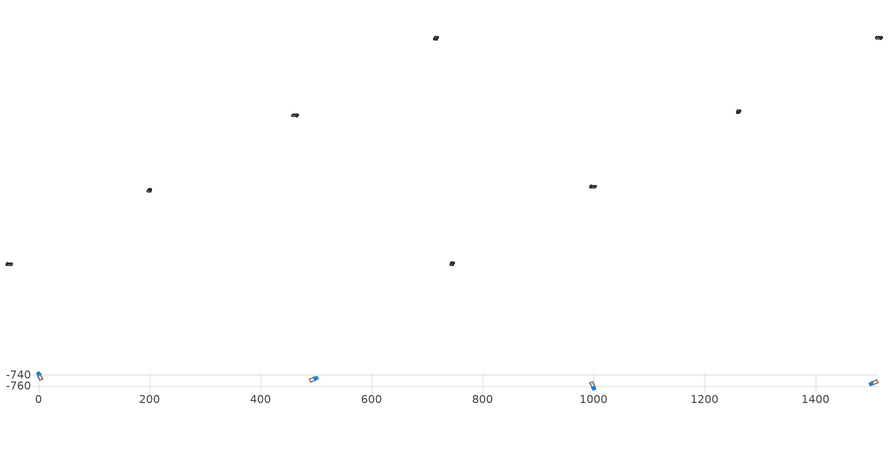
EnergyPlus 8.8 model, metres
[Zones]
0Perim
 floor adiabatic (115mmSandLimeBrick): 2.8,-736.82 3.91,-739.44 -1.62,-741.77 -2.72,-739.15 z0
 wall outside (U0-5): 2.8,-736.82 -2.72,-739.15 z0:2.93
 wall to 0Core (115mmSandLimeBrick): -1.62,-741.77 3.91,-739.44 z0:2.93
 wall adiabatic (115mmSandLimeBrick): -2.72,-739.15 -1.62,-741.77 / 3.91,-739.44 2.8,-736.82 z0:2.93
 window (Single): 2.71,-736.86 -2.63,-739.11 z0.85:1.46
 roof outside (U0-4): 2.8,-736.82 -2.72,-739.15 -1.62,-741.77 3.91,-739.44 z2.93
0Core
 floor adiabatic (115mmSandLimeBrick): 3.91,-739.44 7.34,-747.57 1.82,-749.9 -1.62,-741.77 z0
 wall adiabatic (115mmSandLimeBrick): -1.62,-741.77 1.82,-749.9 7.34,-747.57 3.91,-739.44 z0:2.93
 roof outside (U0-4): 3.91,-739.44 -1.62,-741.77 1.82,-749.9 7.34,-747.57 z2.93
1Perim
 floor adiabatic (115mmSandLimeBrick): 501.14,-748.4 498.55,-749.57 496.08,-744.1 498.67,-742.93 z0
 wall outside (U0-5): 501.14,-748.4 498.67,-742.93 z0:2.93
 wall to 1Core (115mmSandLimeBrick): 496.08,-744.1 498.55,-749.57 z0:2.93
 wall adiabatic (115mmSandLimeBrick): 498.67,-742.93 496.08,-744.1 / 498.55,-749.57 501.14,-748.4 z0:2.93
 window (Single): 501.1,-748.31 498.72,-743.02 z0.85:1.46
 roof outside (U0-4): 501.14,-748.4 498.67,-742.93 496.08,-744.1 498.55,-749.57 z2.93
1Core
 floor adiabatic (115mmSandLimeBrick): 498.55,-749.57 490.51,-753.2 488.04,-747.73 496.08,-744.1 z0
 wall adiabatic (115mmSandLimeBrick): 496.08,-744.1 488.04,-747.73 490.51,-753.2 498.55,-749.57 z0:2.93
 roof outside (U0-4): 498.55,-749.57 496.08,-744.1 488.04,-747.73 490.51,-753.2 z2.93
2Perim
 floor adiabatic (115mmSandLimeBrick): 997.19,-765.02 996.1,-762.39 1001.64,-760.09 1002.73,-762.72 z0
 wall outside (U0-5): 997.19,-765.02 1002.73,-762.72 z0:2.93
 wall to 2Core (115mmSandLimeBrick): 1001.64,-760.09 996.1,-762.39 z0:2.93
 wall adiabatic (115mmSandLimeBrick): 1002.73,-762.72 1001.64,-760.09 / 996.1,-762.39 997.19,-765.02 z0:2.93
 window (Single): 997.28,-764.98 1002.64,-762.76 z0.85:1.46
 roof outside (U0-4): 997.19,-765.02 1002.73,-762.72 1001.64,-760.09 996.1,-762.39 z2.93
2Core
 floor adiabatic (115mmSandLimeBrick): 996.1,-762.39 992.72,-754.24 998.26,-751.94 1001.64,-760.09 z0
 wall adiabatic (115mmSandLimeBrick): 1001.64,-760.09 998.26,-751.94 992.72,-754.24 996.1,-762.39 z0:2.93
 roof outside (U0-4): 996.1,-762.39 1001.64,-760.09 998.26,-751.94 992.72,-754.24 z2.93
3Perim
 floor adiabatic (115mmSandLimeBrick): 1498.96,-753.11 1501.6,-752.03 1503.86,-757.59 1501.22,-758.66 z0
 wall outside (U0-5): 1498.96,-753.11 1501.22,-758.66 z0:2.93
 wall to 3Core (115mmSandLimeBrick): 1503.86,-757.59 1501.6,-752.03 z0:2.93
 wall adiabatic (115mmSandLimeBrick): 1501.22,-758.66 1503.86,-757.59 / 1501.6,-752.03 1498.96,-753.11 z0:2.93
 window (Single): 1499,-753.2 1501.19,-758.57 z0.85:1.46
 roof outside (U0-4): 1498.96,-753.11 1501.22,-758.66 1503.86,-757.59 1501.6,-752.03 z2.93
3Core
 floor adiabatic (115mmSandLimeBrick): 1501.6,-752.03 1509.77,-748.7 1512.03,-754.26 1503.86,-757.59 z0
 wall adiabatic (115mmSandLimeBrick): 1503.86,-757.59 1512.03,-754.26 1509.77,-748.7 1501.6,-752.03 z0:2.93
 roof outside (U0-4): 1501.6,-752.03 1503.86,-757.59 1512.03,-754.26 1509.77,-748.7 z2.93
[Site:GroundTemperature:BuildingSurface]
14, 14, 14, 14, 14, 14, 14, 14, 14, 14, 14, 14
[Site:GroundReflectance]
0.2, 0.2, 0.2, 0.2, 0.2, 0.2, 0.2, 0.2, 0.2, 0.2, 0.2, 0.2
[Site:GroundReflectance:SnowModifier]
1, 1
[Building]
Building: North Axis {deg}=0; Terrain=Suburbs; Loads Convergence Tolerance Value=.04; Temperature Convergence Tolerance Value {deltaC}=.4; Solar Distribution=MinimalShadowing; Maximum Number of Warmup Days=25
[Construction]
115mmSandLimeBrick: Plaster_0.005_115mmSandLimeBrick, Sand-Lime Brick_0.08_115mmSandLimeBrick, Plaster_0.08_115mmSandLimeBrick
U0-5: XPS Board_0.01_U0-5, General Concrete_0.2_U0-5
U0-4: XPS Board_0.06_U0-4, General Concrete_0.2_U0-4
Single: Generic Clear Glass 6mm_0.006_Single
[Material] Roughness=Rough; Thermal Absorptance=0.9
Name | Thickness {m} | Conductivity {W/m-K} | Density {kg/m3} | Specific Heat {J/kg-K} | Solar Absorptance | Visible Absorptance
Plaster_0.005_115mmSandLimeBrick | 0.005 | 1 | 2000 | 1130 | 0.6 | 0.6
Sand-Lime Brick_0.08_115mmSandLimeBrick | 0.08 | 0.56 | 1200 | 1000 | 0.6 | 0.6
Plaster_0.08_115mmSandLimeBrick | 0.08 | 1 | 2000 | 1130 | 0.6 | 0.6
XPS Board_0.01_U0-5 | 0.01 | 0.034 | 35 | 1400 | 0.6 | 0.6
General Concrete_0.2_U0-5; General Concrete_0.2_U0-4 | 0.2 | 2 | 2400 | 950 | 0.7 | 0.7
XPS Board_0.06_U0-4 | 0.06 | 0.034 | 35 | 1400 | 0.6 | 0.6
[WindowMaterial:Glazing]
Generic Clear Glass 6mm_0.006_Single: Optical Data Type=SpectralAverage; Window Glass Spectral Data Set=SpectralAverage; Thickness {m}=0.006; Solar Transmittance at Normal Incidence=0.68; Front Side Solar Reflectance at Normal Incidence=0.09; Back Side Solar Reflectance at Normal Incidence=0.1; Visible Transmittance at Normal Incidence=0.81; Front Side Visible Reflectance at Normal Incidence=0.11; Back Side Visible Reflectance at Normal Incidence=0.12; Infrared Transmittance at Normal Incidence=0; Front Side Infrared Hemispherical Emissivity=0.2; Back Side Infrared Hemispherical Emissivity=0.2; Conductivity {W/m-K}=0.9; Dirt Correction Factor for Solar and Visible Transmittance=1
[EnergyManagementSystem:Sensor]
Name | Output:Variable or Output:Meter Index Key | Output:Variable or Output:Meter
OutdoorTemp | Environment | Site Outdoor Air Drybulb Temperature
OutdoorRelHumid | Environment | Site Outdoor Air Relative Humidity
USRNATVENT_0Perim; USRNATVENT_1Perim; USRNATVENT_2Perim; USRNATVENT_3Perim | AllOff | Schedule Value
[Zone] Type=1; Multiplier=1; Zone Inside Convection Algorithm=TARP; Zone Outside Convection Algorithm=DOE-2
Name | Volume {m3} | Floor Area {m2}
0Perim; 1Perim; 2Perim; 3Perim | 50.0004 | 17.0739
0Core; 1Core; 2Core; 3Core | 155.061 | 52.9496
[People] Number of People Schedule=30HrWk; Number of People Calculation Method=People/Area; People per Zone Floor Area {person/m2}=0.5; Fraction Radiant=0.3; Sensible Heat Fraction=AUTOCALCULATE; Carbon Dioxide Generation Rate {m3/s-W}=3.82e-08; Enable ASHRAE 55 Comfort Warnings=No; Mean Radiant Temperature Calculation Type=ZoneAveraged; Clothing Insulation Calculation Method=DynamicClothingModelASHRAE55; Thermal Comfort Model 1 Type=AdaptiveASH55
Name | Zone or ZoneList | Activity Level Schedule | Work Efficiency Schedule | Air Velocity Schedule
People 0Perim | 0Perim | 0PerimPeopleActivity | 0PerimWorkEfficiency | 0PerimAirVelocity
People 0Core | 0Core | 0CorePeopleActivity | 0CoreWorkEfficiency | 0CoreAirVelocity
People 1Perim | 1Perim | 1PerimPeopleActivity | 1PerimWorkEfficiency | 1PerimAirVelocity
People 1Core | 1Core | 1CorePeopleActivity | 1CoreWorkEfficiency | 1CoreAirVelocity
People 2Perim | 2Perim | 2PerimPeopleActivity | 2PerimWorkEfficiency | 2PerimAirVelocity
People 2Core | 2Core | 2CorePeopleActivity | 2CoreWorkEfficiency | 2CoreAirVelocity
People 3Perim | 3Perim | 3PerimPeopleActivity | 3PerimWorkEfficiency | 3PerimAirVelocity
People 3Core | 3Core | 3CorePeopleActivity | 3CoreWorkEfficiency | 3CoreAirVelocity
[ElectricEquipment] Schedule=30HrWk; Design Level Calculation Method=Watts/Area; Watts per Zone Floor Area {W/m2}=15; Fraction Latent=0; Fraction Radiant=.2; Fraction Lost=0
Name | Zone or ZoneList
0Perim Equipment 1 | 0Perim
0Core Equipment 1 | 0Core
1Perim Equipment 1 | 1Perim
1Core Equipment 1 | 1Core
2Perim Equipment 1 | 2Perim
2Core Equipment 1 | 2Core
3Perim Equipment 1 | 3Perim
3Core Equipment 1 | 3Core
[Lights] Schedule=30HrWk; Design Level Calculation Method=Watts/Area; Watts per Zone Floor Area {W/m2}=10; Return Air Fraction=0; Fraction Radiant=.42; Fraction Visible=.18; Fraction Replaceable=1
Name | Zone or ZoneList
0Perim General lighting | 0Perim
0Core General lighting | 0Core
1Perim General lighting | 1Perim
1Core General lighting | 1Core
2Perim General lighting | 2Perim
2Core General lighting | 2Core
3Perim General lighting | 3Perim
3Core General lighting | 3Core
[Daylighting:Controls] Daylighting Method=SplitFlux; Lighting Control Type=Continuous; Minimum Input Power Fraction for Continuous or ContinuousOff Dimming Control=0.1; Minimum Light Output Fraction for Continuous or ContinuousOff Dimming Control=0.1; Number of Stepped Control Steps=3; Probability Lighting will be Reset When Needed in Manual Stepped Control=1; Glare Calculation Azimuth Angle of View Direction Clockwise from Zone y-Axis {deg}=0; Maximum Allowable Discomfort Glare Index=22; Fraction of Zone Controlled by Reference Point 1=1; Illuminance Setpoint at Reference Point 1 {lux}=500
Name | Zone | Glare Calculation Daylighting Reference Point | Daylighting Reference Point 1
0Perim_DaylCtrl | 0Perim | 0Perim_DaylRefPt1 | 0Perim_DaylRefPt1
0Core_DaylCtrl | 0Core | 0Core_DaylRefPt1 | 0Core_DaylRefPt1
1Perim_DaylCtrl | 1Perim | 1Perim_DaylRefPt1 | 1Perim_DaylRefPt1
1Core_DaylCtrl | 1Core | 1Core_DaylRefPt1 | 1Core_DaylRefPt1
2Perim_DaylCtrl | 2Perim | 2Perim_DaylRefPt1 | 2Perim_DaylRefPt1
2Core_DaylCtrl | 2Core | 2Core_DaylRefPt1 | 2Core_DaylRefPt1
3Perim_DaylCtrl | 3Perim | 3Perim_DaylRefPt1 | 3Perim_DaylRefPt1
3Core_DaylCtrl | 3Core | 3Core_DaylRefPt1 | 3Core_DaylRefPt1
[ZoneControl:Thermostat]
Name | Zone or ZoneList | Control Type Schedule | Control 1
0Perim Thermostat | 0Perim | 0PerimZoneControlTypeSched | Dual Setpoint - Zone 0Perim
0Core Thermostat | 0Core | 0CoreZoneControlTypeSched | Dual Setpoint - Zone 0Core
1Perim Thermostat | 1Perim | 1PerimZoneControlTypeSched | Dual Setpoint - Zone 1Perim
1Core Thermostat | 1Core | 1CoreZoneControlTypeSched | Dual Setpoint - Zone 1Core
2Perim Thermostat | 2Perim | 2PerimZoneControlTypeSched | Dual Setpoint - Zone 2Perim
2Core Thermostat | 2Core | 2CoreZoneControlTypeSched | Dual Setpoint - Zone 2Core
3Perim Thermostat | 3Perim | 3PerimZoneControlTypeSched | Dual Setpoint - Zone 3Perim
3Core Thermostat | 3Core | 3CoreZoneControlTypeSched | Dual Setpoint - Zone 3Core
[ThermostatSetpoint:DualSetpoint]
Name | Heating Setpoint Temperature Schedule | Cooling Setpoint Temperature Schedule
Dual Setpoint - Zone 0Perim | 0PerimHeating_SP_Sch | 0PerimCooling_SP_Sch
Dual Setpoint - Zone 0Core | 0CoreHeating_SP_Sch | 0CoreCooling_SP_Sch
Dual Setpoint - Zone 1Perim | 1PerimHeating_SP_Sch | 1PerimCooling_SP_Sch
Dual Setpoint - Zone 1Core | 1CoreHeating_SP_Sch | 1CoreCooling_SP_Sch
Dual Setpoint - Zone 2Perim | 2PerimHeating_SP_Sch | 2PerimCooling_SP_Sch
Dual Setpoint - Zone 2Core | 2CoreHeating_SP_Sch | 2CoreCooling_SP_Sch
Dual Setpoint - Zone 3Perim | 3PerimHeating_SP_Sch | 3PerimCooling_SP_Sch
Dual Setpoint - Zone 3Core | 3CoreHeating_SP_Sch | 3CoreCooling_SP_Sch
[Zone equipment]
0Perim: 0Perim Ideal Loads Air
0Core: 0Core Ideal Loads Air
1Perim: 1Perim Ideal Loads Air
1Core: 1Core Ideal Loads Air
2Perim: 2Perim Ideal Loads Air
2Core: 2Core Ideal Loads Air
3Perim: 3Perim Ideal Loads Air
3Core: 3Core Ideal Loads Air
[ZoneHVAC:IdealLoadsAirSystem] Maximum Heating Supply Air Temperature {C}=30; Minimum Cooling Supply Air Temperature {C}=18; Maximum Heating Supply Air Humidity Ratio {kgWater/kgDryAir}=0.01; Minimum Cooling Supply Air Humidity Ratio {kgWater/kgDryAir}=0.008; Heating Limit=NoLimit; Maximum Heating Air Flow Rate {m3/s}=100; Cooling Limit=NoLimit; Maximum Cooling Air Flow Rate {m3/s}=100; Heating Availability Schedule=AllOn; Cooling Availability Schedule=AllOn; Dehumidification Control Type=None; Humidification Control Type=None; Demand Controlled Ventilation Type=OccupancySchedule; Outdoor Air Economizer Type=NoEconomizer; Heat Recovery Type=None; Sensible Heat Recovery Effectiveness=0.7; Latent Heat Recovery Effectiveness=0.65
Name | Design Specification Outdoor Air Object
0Perim Ideal Loads Air | 0PerimMinFreshAir
0Core Ideal Loads Air | 0CoreMinFreshAir
1Perim Ideal Loads Air | 1PerimMinFreshAir
1Core Ideal Loads Air | 1CoreMinFreshAir
2Perim Ideal Loads Air | 2PerimMinFreshAir
2Core Ideal Loads Air | 2CoreMinFreshAir
3Perim Ideal Loads Air | 3PerimMinFreshAir
3Core Ideal Loads Air | 3CoreMinFreshAir
[DesignSpecification:OutdoorAir] Outdoor Air Method=Sum; Outdoor Air Flow per Person {m3/s-person}=0.002; Outdoor Air Flow per Zone Floor Area {m3/s-m2}=0.002; Outdoor Air Schedule=AllOn
0PerimMinFreshAir; 0CoreMinFreshAir; 1PerimMinFreshAir; 1CoreMinFreshAir; 2PerimMinFreshAir; 2CoreMinFreshAir; 3PerimMinFreshAir; 3CoreMinFreshAir
[ZoneVentilation:DesignFlowRate] Schedule=AllOn; Design Flow Rate Calculation Method=AirChanges/Hour; Air Changes per Hour {1/hr}=0; Ventilation Type=NATURAL; Fan Pressure Rise {Pa}=0; Fan Total Efficiency=1; Constant Term Coefficient=1; Temperature Term Coefficient=0; Velocity Term Coefficient=0; Velocity Squared Term Coefficient=0; Minimum Indoor Temperature {C}=18; Delta Temperature {deltaC}=1; Maximum Wind Speed {m/s}=40
Name | Zone or ZoneList
0Perim ScheduledVent | 0Perim
1Perim ScheduledVent | 1Perim
2Perim ScheduledVent | 2Perim
3Perim ScheduledVent | 3Perim
[EnergyManagementSystem:Actuator] Actuated Component Type=Schedule:Constant; Actuated Component Control Type=Schedule Value
Name | Actuated Component Unique
NATVENT_AVAIL_SCHED_ACTUATOR_0Perim | NATVENT_AVAIL_SCHED_0Perim
NATVENT_AVAIL_SCHED_ACTUATOR_1Perim | NATVENT_AVAIL_SCHED_1Perim
NATVENT_AVAIL_SCHED_ACTUATOR_2Perim | NATVENT_AVAIL_SCHED_2Perim
NATVENT_AVAIL_SCHED_ACTUATOR_3Perim | NATVENT_AVAIL_SCHED_3Perim
[EnergyManagementSystem:ProgramCallingManager]
My 0Perim_Setpoint_Schedule_Calculator_Example: BeginTimestepBeforePredictor; 0Perim_ErlEnforceBinary
My 1Perim_Setpoint_Schedule_Calculator_Example: BeginTimestepBeforePredictor; 1Perim_ErlEnforceBinary
My 2Perim_Setpoint_Schedule_Calculator_Example: BeginTimestepBeforePredictor; 2Perim_ErlEnforceBinary
My 3Perim_Setpoint_Schedule_Calculator_Example: BeginTimestepBeforePredictor; 3Perim_ErlEnforceBinary
[EnergyManagementSystem:Program]
0Perim_ErlEnforceBinary: IF (USRNATVENT_0Perim > 0); Set NATVENT_AVAIL_SCHED_ACTUATOR_0Perim = 1; ELSE; Set NATVENT_AVAIL_SCHED_ACTUATOR_0Perim = 0; ENDIF
1Perim_ErlEnforceBinary: IF (USRNATVENT_1Perim > 0); Set NATVENT_AVAIL_SCHED_ACTUATOR_1Perim = 1; ELSE; Set NATVENT_AVAIL_SCHED_ACTUATOR_1Perim = 0; ENDIF
2Perim_ErlEnforceBinary: IF (USRNATVENT_2Perim > 0); Set NATVENT_AVAIL_SCHED_ACTUATOR_2Perim = 1; ELSE; Set NATVENT_AVAIL_SCHED_ACTUATOR_2Perim = 0; ENDIF
3Perim_ErlEnforceBinary: IF (USRNATVENT_3Perim > 0); Set NATVENT_AVAIL_SCHED_ACTUATOR_3Perim = 1; ELSE; Set NATVENT_AVAIL_SCHED_ACTUATOR_3Perim = 0; ENDIF
[ZoneVentilation:WindandStackOpenArea] Opening Area {m2}=2.81133; Opening Effectiveness=0; Effective Angle {deg}=0; Height Difference {m}=0.151473; Discharge Coefficient for Opening=0.6; Minimum Indoor Temperature {C}=24; Maximum Indoor Temperature {C}=100; Delta Temperature {deltaC}=1; Minimum Outdoor Temperature {C}=22; Maximum Outdoor Temperature {C}=26; Maximum Wind Speed {m/s}=40
Name | Zone | Opening Area Fraction Schedule
0PerimNatVent_Buoy | 0Perim | NATVENT_AVAIL_SCHED_0Perim
1PerimNatVent_Buoy | 1Perim | NATVENT_AVAIL_SCHED_1Perim
2PerimNatVent_Buoy | 2Perim | NATVENT_AVAIL_SCHED_2Perim
3PerimNatVent_Buoy | 3Perim | NATVENT_AVAIL_SCHED_3Perim
[ZoneInfiltration:DesignFlowRate] Schedule=On; Design Flow Rate Calculation Method=AirChanges/Hour; Air Changes per Hour {1/hr}=2; Constant Term Coefficient=1; Temperature Term Coefficient=0; Velocity Term Coefficient=0; Velocity Squared Term Coefficient=0
Name | Zone or ZoneList
0PerimInfiltration | 0Perim
1PerimInfiltration | 1Perim
2PerimInfiltration | 2Perim
3PerimInfiltration | 3Perim
[WaterUse:Equipment] Peak Flow Rate {m3/s}=0
Name | Flow Rate Fraction Schedule | Target Temperature Schedule | Hot Water Supply Temperature Schedule | Cold Water Supply Temperature Schedule
DHW 0Perim | equipOffice | DHW Supply Temperature 0Perim | DHW Supply Temperature 0Perim | DHW Mains Temperature 0Perim
DHW 0Core | 60HrWk | DHW Supply Temperature 0Core | DHW Supply Temperature 0Core | DHW Mains Temperature 0Core
DHW 1Perim | equipOffice | DHW Supply Temperature 1Perim | DHW Supply Temperature 1Perim | DHW Mains Temperature 1Perim
DHW 1Core | 60HrWk | DHW Supply Temperature 1Core | DHW Supply Temperature 1Core | DHW Mains Temperature 1Core
DHW 2Perim | equipOffice | DHW Supply Temperature 2Perim | DHW Supply Temperature 2Perim | DHW Mains Temperature 2Perim
DHW 2Core | 60HrWk | DHW Supply Temperature 2Core | DHW Supply Temperature 2Core | DHW Mains Temperature 2Core
DHW 3Perim | equipOffice | DHW Supply Temperature 3Perim | DHW Supply Temperature 3Perim | DHW Mains Temperature 3Perim
DHW 3Core | 60HrWk | DHW Supply Temperature 3Core | DHW Supply Temperature 3Core | DHW Mains Temperature 3Core
[Schedule:Constant]
On: On/Off, 1
0PerimPeopleActivity; 0CorePeopleActivity; 1PerimPeopleActivity; 1CorePeopleActivity; 2PerimPeopleActivity; 2CorePeopleActivity; 3PerimPeopleActivity; 3CorePeopleActivity: Any Number, 125.28
0PerimAirVelocity; 0CoreAirVelocity; 1PerimAirVelocity; 1CoreAirVelocity; 2PerimAirVelocity; 2CoreAirVelocity; 3PerimAirVelocity; 3CoreAirVelocity: Any Number, 0.2
0PerimWorkEfficiency; 0CoreWorkEfficiency; 1PerimWorkEfficiency; 1CoreWorkEfficiency; 2PerimWorkEfficiency; 2CoreWorkEfficiency; 3PerimWorkEfficiency; 3CoreWorkEfficiency: Any Number, 0
0PerimHeating_SP_Sch; 0PerimCooling_SP_Sch; 0CoreHeating_SP_Sch; 0CoreCooling_SP_Sch; 1PerimHeating_SP_Sch; 1PerimCooling_SP_Sch; 1CoreHeating_SP_Sch; 1CoreCooling_SP_Sch; 2PerimHeating_SP_Sch; 2PerimCooling_SP_Sch; 2CoreHeating_SP_Sch; 2CoreCooling_SP_Sch; 3PerimHeating_SP_Sch; 3PerimCooling_SP_Sch; 3CoreHeating_SP_Sch; 3CoreCooling_SP_Sch: Temperature, 24
0PerimZoneControlTypeSched; 0CoreZoneControlTypeSched; 1PerimZoneControlTypeSched; 1CoreZoneControlTypeSched; 2PerimZoneControlTypeSched; 2CoreZoneControlTypeSched; 3PerimZoneControlTypeSched; 3CoreZoneControlTypeSched: Any Number, 4
NATVENT_AVAIL_SCHED_0Perim; NATVENT_AVAIL_SCHED_1Perim; NATVENT_AVAIL_SCHED_2Perim; NATVENT_AVAIL_SCHED_3Perim: Fraction, 1
DHW Supply Temperature 0Perim; DHW Supply Temperature 0Core; DHW Supply Temperature 1Perim; DHW Supply Temperature 1Core; DHW Supply Temperature 2Perim; DHW Supply Temperature 2Core; DHW Supply Temperature 3Perim; DHW Supply Temperature 3Core: Temperature, 65
DHW Mains Temperature 0Perim; DHW Mains Temperature 0Core; DHW Mains Temperature 1Perim; DHW Mains Temperature 1Core; DHW Mains Temperature 2Perim; DHW Mains Temperature 2Core; DHW Mains Temperature 3Perim; DHW Mains Temperature 3Core: Temperature, 10
[Schedule:Year]
30HrWk: 30HrWk, 1, 1, 12, 31
AllOn: AllOn, 1, 1, 12, 31
equipOffice: equipOffice, 1, 1, 12, 31
AllOff: AllOff, 1, 1, 12, 31
60HrWk: 60HrWk, 1, 1, 12, 31
[Schedule:Week:Daily]
30HrWk: 30HrWkDay, 30HrWkDay, 30HrWkDay, 30HrWkDay, 30HrWkDay, 30HrWkDay, 30HrWkDay, 30HrWkDay, 30HrWkDay, 30HrWkDay, 30HrWkDay, 30HrWkDay
AllOn: AllOn, AllOn, AllOn, AllOn, AllOn, AllOn, AllOn, AllOn, AllOn, AllOn, AllOn, AllOn
equipOffice: equipOfficeWeekEnd, equipOffice, equipOffice, equipOffice, equipOffice, equipOffice, equipOfficeWeekEnd, equipOfficeWeekEnd, equipOffice, equipOffice, equipOffice, equipOffice
AllOff: AllOff, AllOff, AllOff, AllOff, AllOff, AllOff, AllOff, AllOff, AllOff, AllOff, AllOff, AllOff
60HrWk: 60HrWkDay, 60HrWkDay, 60HrWkDay, 60HrWkDay, 60HrWkDay, 60HrWkDay, 60HrWkDay, 60HrWkDay, 60HrWkDay, 60HrWkDay, 60HrWkDay, 60HrWkDay
[Schedule:Day:Hourly]
30HrWkDay; equipOffice; equipOfficeWeekEnd: 0.1, 0.1, 0.1, 0.1, 0.1, 0.1, 0.1, 0.2, 0.4, 0.6, 0.8, 0.8, 0.4, 0.6, 0.8, 0.8, 0.4, 0.2, 0.1, 0.1, 0.1, 0.1, 0.1, 0.1
AllOn: 1, 1, 1, 1, 1, 1, 1, 1, 1, 1, 1, 1, 1, 1, 1, 1, 1, 1, 1, 1, 1, 1, 1, 1
AllOff: 0, 0, 0, 0, 0, 0, 0, 0, 0, 0, 0, 0, 0, 0, 0, 0, 0, 0, 0, 0, 0, 0, 0, 0
60HrWkDay: 0.2, 0.2, 0.2, 0.2, 0.2, 0.2, 0.2, 0.4, 0.8, 0.8, 1, 1, 0.8, 1, 1, 1, 0.8, 0.4, 0.2, 0.2, 0.2, 0.2, 0.2, 0.2
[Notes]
----  This file was generated with Archsim v.4.0.2.17
-------------------------ERL SENSORS--------------------------
115mmSandLimeBrick GasType: Partition
